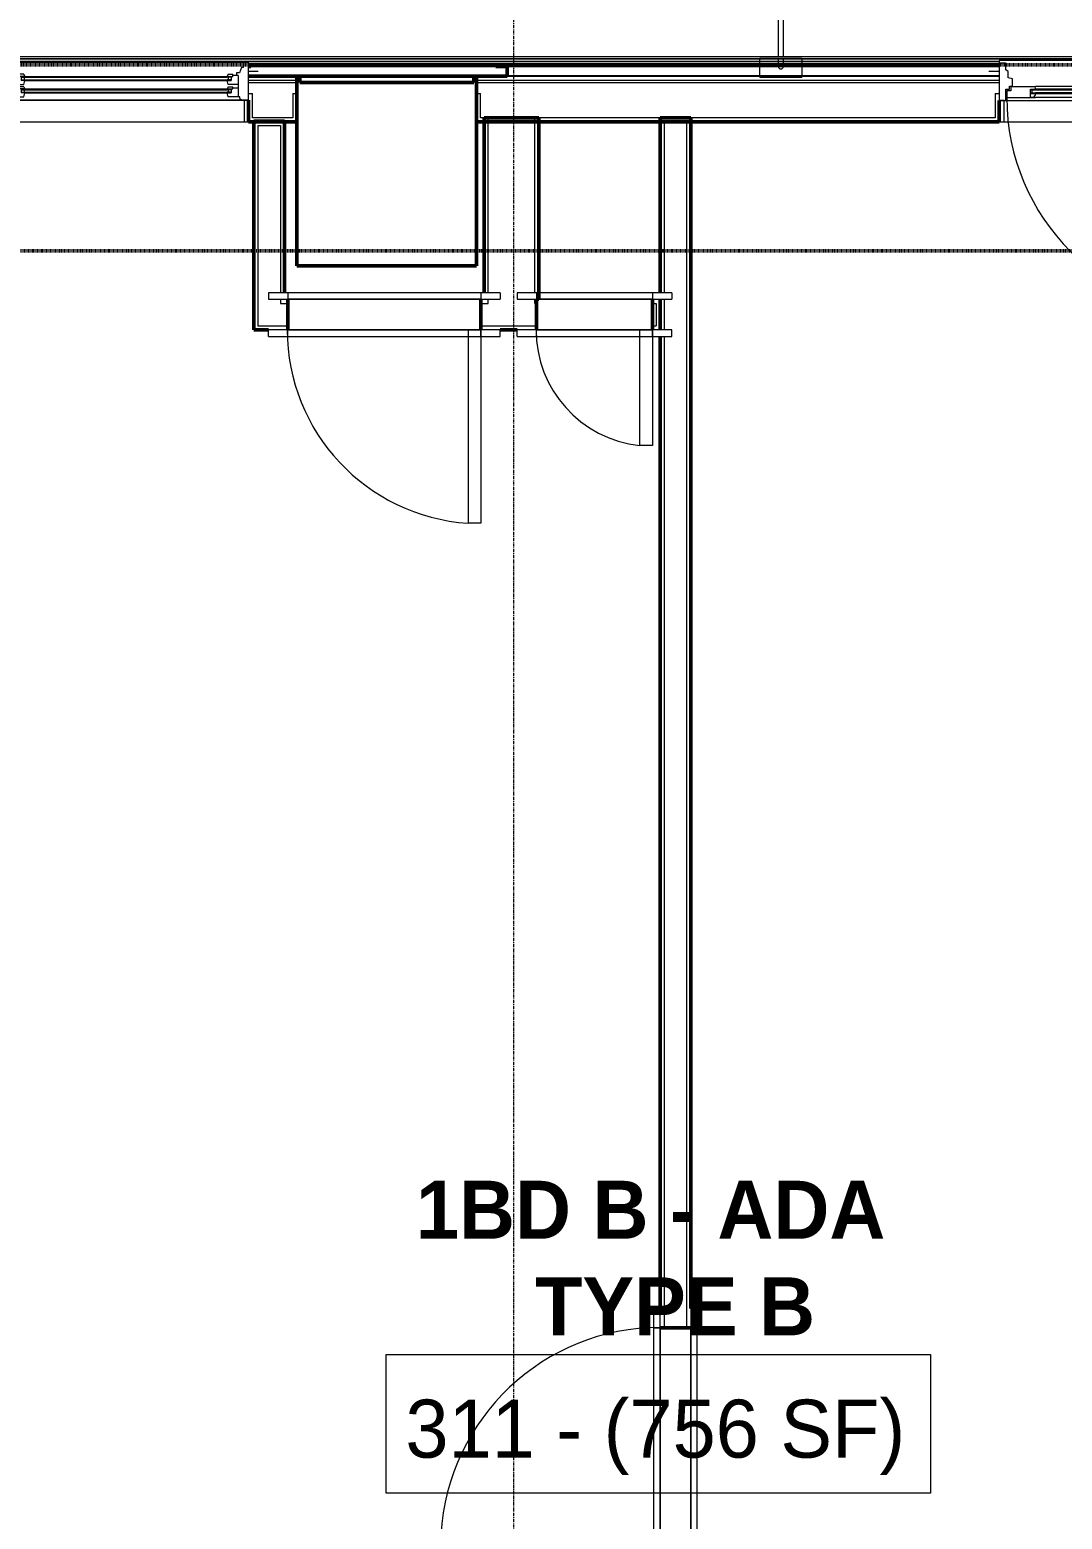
# Model space of a CAD drawing. Header units: inches. Extents: x -4235 to -464, y 9767 to 12347.
# Drawn here: x -2902.5 to -2742.2, y 11892.9 to 12124 of the extents above; entities that cross this region are included whole.
import ezdxf

# ---------------------------------------------------------------- set-up
doc = ezdxf.new("R2010")
doc.units = ezdxf.units.IN
doc.header["$MEASUREMENT"] = 0
doc.linetypes.add('Dash 1_16_', pattern=[0.12499999999999999, 0.06249999999999999, -0.06249999999999999])
doc.linetypes.add('Grid Line 1_2_', pattern=[0.8749999999999999, 0.4999999999999999, -0.125, 0.125, -0.125])
for name, color, linetype, lineweight in [('0-1', 7, 'Continuous', 5), ('0-2', 10, 'Continuous', 9), ('A-AREA-IDEN', 2, 'Continuous', 9), ('A-DOOR-1', 10, 'Continuous', 9), ('A-DOOR-2', 50, 'Continuous', 20), ('A-DOOR-5', 31, 'Continuous', 9), ('A-DOOR-6', 31, 'Continuous', 20), ('A-DOOR-FRAM', 31, 'Continuous', 9), ('A-DOOR-FRAM-1', 10, 'Continuous', 9), ('A-DOOR-FRAM-2', 254, 'Continuous', 9), ('A-DOOR-FRAM-4', 31, 'Continuous', 20), ('A-DOOR-GLAZ', 31, 'Continuous', 9), ('A-GENM', 5, 'Continuous', 9), ('A-GENM-4', 5, 'Continuous', 50), ('A-GLAZ-1', 151, 'Continuous', 9), ('A-GLAZ-2', 151, 'Continuous', 20), ('A-GLAZ-3', 151, 'Continuous', 50), ('A-WALL', 113, 'Continuous', 13), ('A-WALL-1', 7, 'Continuous', 50), ('A-WALL-2', 250, 'Continuous', 13), ('A-WALL-3', 10, 'Continuous', 9), ('A-WALL-4', 254, 'Continuous', 9), ('A-WALL-5', 113, 'Continuous', 9), ('A-WALL-6', 113, 'Continuous', 50), ('C-PROP-LINE-1', 91, 'Dash 1_16_', 50), ('I-WALL-1', 7, 'Continuous', 50), ('S-GRID-1', 1, 'Grid Line 1_2_', 9)]:
    doc.layers.add(name, color=color, linetype=linetype, lineweight=lineweight)
doc.styles.add('Century Gothic', font='ufonts.com_century-gothic.ttf', dxfattribs={"height": 8.999999999999991})
doc.styles.add('Century Gothic_B', font='GOTHICB.TTF', dxfattribs={"height": 8.999999999999991})

# ---------------------------------------------------------------- blocks, each defined once
blk = doc.blocks.new('SWING - SINGLE - FLUSH - 2-10 x 6-8 - PRIVACY-3199405-BACKGROUND - RCP - 3RD FLOOR')
at = {"layer": 'A-DOOR-1'}
blk.add_arc((17.00000000000093, -2.374999999999297), 34.06659275674493, 179.9999999999998, 266.6343130016129, dxfattribs=at)
at = {"layer": 'A-DOOR-2'}
for p, q in [((15, -2.374999999999781), (15, -36.38283353955165)), ((17.00000000000093, -2.374999999999781), (15, -2.374999999999781)), ((17.00000000000093, -2.374999999999781), (17.00000000000093, -36.38283353955165)), ((17.00000000000093, -36.38283353955165), (15, -36.38283353955165))]:
    blk.add_line(p, q, dxfattribs=at)
at = {"layer": 'A-DOOR-FRAM-1'}
for p, q in [((-16.99999999999997, 3.375000000000138), (-20, 3.375000000000143)), ((-20, 3.375000000000143), (-20, 2.375000000000144)), ((-20, 2.375000000000144), (-16.99999999999997, 2.375000000000138)), ((17.00000000000041, 3.37499999999979), (-16.99999999999997, 3.374999999999853)), ((-16.99999999999997, 3.375000000000138), (-16.99999999999997, 2.375000000000138)), ((-16.99999999999997, 2.374999999999854), (17.00000000000041, 2.374999999999791)), ((19.99999999999999, 3.375000000000069), (17.00000000000041, 3.375000000000074)), ((17.00000000000041, 3.375000000000074), (17.00000000000041, 2.375000000000075)), ((17.00000000000041, 2.375000000000075), (19.99999999999999, 2.375000000000069)), ((19.99999999999999, 3.375000000000069), (19.99999999999999, 2.375000000000069)), ((-16.99999999999997, -2.374999999999861), (-19.99999999999998, -2.374999999999855)), ((-19.99999999999998, -3.374999999999855), (-19.99999999999998, -2.374999999999855)), ((-19.99999999999998, -3.374999999999855), (-16.99999999999997, -3.37499999999986)), ((17.00000000000001, -2.375000000000208), (-16.99999999999997, -2.375000000000145)), ((-16.99999999999997, -3.37499999999986), (-16.99999999999997, -2.374999999999861)), ((-16.99999999999997, -3.375000000000145), (17.00000000000001, -3.375000000000209)), ((20.00000000000001, -2.37499999999993), (17.00000000000001, -2.374999999999924)), ((17.00000000000001, -3.374999999999924), (17.00000000000001, -2.374999999999924)), ((17.00000000000001, -3.374999999999924), (20.00000000000001, -3.374999999999929)), ((20.00000000000001, -3.374999999999929), (20.00000000000001, -2.37499999999993))]:
    blk.add_line(p, q, dxfattribs=at)
blk = doc.blocks.new('SWING - SINGLE - FLUSH - 30_ x 80_ - MAGIC PAK DOOR - ACOUSTICAL SEAL-3199411-BACKGROUND - RCP - 3RD FLOOR')
at = {"layer": 'A-DOOR-1'}
blk.add_arc((15.00000000000093, -2.374999999999301), 30.06659275674492, 179.9999999999998, 266.1859251657074, dxfattribs=at)
at = {"layer": 'A-DOOR-2'}
for p, q in [((13, -2.374999999999781), (13, -32.37499999999834)), ((15.00000000000093, -2.374999999999781), (13, -2.374999999999781)), ((15.00000000000093, -2.374999999999781), (15.00000000000093, -32.37499999999834)), ((15.00000000000093, -32.37499999999834), (13, -32.37499999999834))]:
    blk.add_line(p, q, dxfattribs=at)
at = {"layer": 'A-DOOR-FRAM-1'}
for p, q in [((-14.99999999999997, 3.375000000000135), (-18, 3.37500000000014)), ((-18, 3.37500000000014), (-18, 2.37500000000014)), ((-18, 2.37500000000014), (-14.99999999999997, 2.375000000000135)), ((15.00000000000041, 3.374999999999794), (-14.99999999999997, 3.37499999999985)), ((-14.99999999999997, 3.375000000000135), (-14.99999999999997, 2.375000000000135)), ((-14.99999999999997, 2.37499999999985), (15.00000000000041, 2.374999999999794)), ((17.99999999999999, 3.375000000000073), (15.00000000000041, 3.375000000000079)), ((15.00000000000041, 3.375000000000079), (15.00000000000041, 2.375000000000079)), ((15.00000000000041, 2.375000000000079), (17.99999999999999, 2.375000000000073)), ((17.99999999999999, 3.375000000000073), (17.99999999999999, 2.375000000000073)), ((-14.99999999999998, -2.374999999999865), (-17.99999999999998, -2.374999999999859)), ((-17.99999999999998, -3.374999999999859), (-17.99999999999998, -2.374999999999859)), ((-17.99999999999998, -3.374999999999859), (-14.99999999999998, -3.374999999999865)), ((15.00000000000001, -2.375000000000205), (-14.99999999999998, -2.375000000000149)), ((-14.99999999999998, -3.374999999999865), (-14.99999999999998, -2.374999999999865)), ((-14.99999999999998, -3.375000000000149), (15.00000000000001, -3.375000000000205)), ((18.00000000000001, -2.374999999999926), (15.00000000000001, -2.374999999999921)), ((15.00000000000001, -3.374999999999921), (15.00000000000001, -2.374999999999921)), ((15.00000000000001, -3.374999999999921), (18, -3.374999999999926)), ((18, -3.374999999999926), (18.00000000000001, -2.374999999999926))]:
    blk.add_line(p, q, dxfattribs=at)
blk = doc.blocks.new('SWING - SINGLE - FLUSH - 1-6 X 6-8 PASSAGE-3199409-BACKGROUND - RCP - 3RD FLOOR')
at = {"layer": 'A-DOOR-1'}
blk.add_arc((9.00000000000093, -2.374999999999312), 18.06659275674493, 179.9999999999998, 263.6442410092399, dxfattribs=at)
at = {"layer": 'A-DOOR-2'}
for p, q in [((6.999999999999999, -2.374999999999781), (6.999999999999999, -20.33054994529657)), ((9.00000000000093, -2.374999999999781), (6.999999999999999, -2.374999999999781)), ((9.00000000000093, -2.374999999999781), (9.00000000000093, -20.33054994529657)), ((9.00000000000093, -20.33054994529657), (6.999999999999999, -20.33054994529657))]:
    blk.add_line(p, q, dxfattribs=at)
at = {"layer": 'A-DOOR-FRAM-1'}
for p, q in [((-8.999999999999972, 3.375000000000123), (-12, 3.375000000000129)), ((-12, 3.375000000000129), (-12, 2.375000000000129)), ((-12, 2.375000000000129), (-8.999999999999972, 2.375000000000123)), ((-8.999999999999972, 3.375000000000123), (-8.999999999999972, 2.375000000000123)), ((9.000000000000407, 3.374999999999805), (-8.625000008559992, 3.374999999999838)), ((-8.625000008560955, 2.374999999999838), (9.000000000000407, 2.374999999999805)), ((11.99999999999999, 3.375000000000084), (9.000000000000407, 3.375000000000089)), ((9.000000000000407, 3.375000000000089), (9.000000000000407, 2.375000000000089)), ((9.000000000000407, 2.375000000000089), (11.99999999999999, 2.375000000000084)), ((11.99999999999999, 3.375000000000084), (11.99999999999999, 2.375000000000084)), ((-8.999999999999977, -2.374999999999876), (-11.99999999999999, -2.37499999999987)), ((-11.99999999999999, -3.37499999999987), (-11.99999999999999, -2.37499999999987)), ((-11.99999999999999, -3.37499999999987), (-8.99999999999998, -3.374999999999876)), ((9.000000000000009, -2.375000000000193), (-8.999999999999977, -2.37500000000016)), ((-8.99999999999998, -3.374999999999876), (-8.999999999999977, -2.374999999999876)), ((-8.99999999999998, -3.37500000000016), (9.000000000000007, -3.375000000000194)), ((12.00000000000001, -2.374999999999915), (9.000000000000009, -2.374999999999909)), ((9.000000000000007, -3.374999999999909), (9.000000000000009, -2.374999999999909)), ((9.000000000000007, -3.374999999999909), (12.00000000000001, -3.374999999999915)), ((12.00000000000001, -3.374999999999915), (12.00000000000001, -2.374999999999915))]:
    blk.add_line(p, q, dxfattribs=at)
at = {"layer": 'A-DOOR-FRAM-2'}
for p, q in [((-8.999999999999972, 2.374999999999839), (-8.625000008560955, 2.374999999999838)), ((-8.625000008559992, 3.374999999999838), (-8.986678508295428, 3.374999999999839))]:
    blk.add_line(p, q, dxfattribs=at)
blk = doc.blocks.new('CTR - 1st Phase - Unit Layouts_rvt-1-BACKGROUND - RCP - 3RD FLOOR')
at = {"layer": 'A-WALL-1'}
for p, q in [((-2867.698736679702, 12077.4393961144), (-2867.698736679692, 12109.81439611488)), ((-2867.698736679692, 12109.81439611488), (-2867.073736679692, 12109.81439611488)), ((-2867.073736679692, 12109.81439611488), (-2863.573736679692, 12109.81439611488)), ((-2863.573736679692, 12109.81439611488), (-2862.948736679692, 12109.81439611488)), ((-2862.948736679692, 12109.81439611488), (-2862.9487366797, 12083.1893961144)), ((-2804.623736617464, 12083.18939611439), (-2804.623736617426, 12110.33939611466)), ((-2804.623736617426, 12110.33939611466), (-2803.998736617426, 12110.33939611466)), ((-2803.998736617426, 12110.33939611466), (-2800.498736617426, 12110.33939611466)), ((-2800.498736617426, 12110.33939611466), (-2799.873736617426, 12110.33939611466)), ((-2799.873736617426, 12110.33939611466), (-2799.873736617682, 11925.53939611562)), ((-2862.436236676508, 12082.1893961144), (-2862.436236676509, 12077.4393961144)), ((-2832.436236676509, 12077.4393961144), (-2832.436236676508, 12082.1893961144)), ((-2823.811236667945, 12082.1893961144), (-2823.811236667946, 12077.43939611439)), ((-2805.811236667946, 12077.43939611439), (-2805.811236667945, 12082.18939611439)), ((-2804.623736617472, 12077.43939611439), (-2804.623736617465, 12082.1893961144)), ((-2804.623736678902, 12082.18939611439), (-2804.623736678902, 12081.56439611439)), ((-2804.623736678902, 12081.56439611439), (-2804.623736678903, 12078.06439611439)), ((-2867.073736679702, 12077.4393961144), (-2867.698736679702, 12077.4393961144)), ((-2865.436236676509, 12077.4393961144), (-2867.073736679702, 12077.4393961144)), ((-2826.811236667946, 12077.43939611439), (-2829.436236676509, 12077.4393961144)), ((-2804.623736678903, 12078.06439611439), (-2804.623736678903, 12077.43939611439)), ((-2804.623736617682, 11925.53939611562), (-2804.623736617473, 12076.43939611439)), ((-2799.873736629958, 11922.53939611562), (-2804.623736617686, 11922.53939611563))]:
    blk.add_line(p, q, dxfattribs=at)
at = {"layer": 'A-WALL-2'}
for p, q in [((-2867.073736679692, 12109.18939611488), (-2867.073736679702, 12078.0643961144)), ((-2867.073736679692, 12109.18939611488), (-2863.573736679693, 12109.18939611488)), ((-2863.573736679693, 12109.18939611488), (-2863.573736679701, 12083.1893961144)), ((-2831.311236676506, 12083.1893961144), (-2831.311236676475, 12110.33939611262)), ((-2824.061236676506, 12083.1893961144), (-2824.061236676475, 12110.33939611261)), ((-2803.998736617428, 12109.71439611466), (-2800.498736617427, 12109.71439611466)), ((-2803.998736617427, 12109.71439611466), (-2803.998736617464, 12083.18939611439)), ((-2800.498736617427, 12109.71439611466), (-2800.498736617686, 11922.53939611562)), ((-2863.573736679701, 12082.1893961144), (-2863.573736679701, 12081.5643961144)), ((-2863.573736679701, 12081.5643961144), (-2862.948736679701, 12081.5643961144)), ((-2862.948736679701, 12081.5643961144), (-2862.436236676508, 12081.5643961144)), ((-2832.436236676508, 12081.56439611439), (-2831.311236676507, 12081.56439611439)), ((-2831.311236676507, 12081.56439611439), (-2831.311236676506, 12082.1893961144)), ((-2824.061236676507, 12081.56439611439), (-2824.061236676506, 12082.1893961144)), ((-2824.061236676507, 12081.56439611439), (-2823.811236667946, 12081.56439611439)), ((-2805.811236667945, 12081.56439611439), (-2805.248736678902, 12081.56439611439)), ((-2805.248736678902, 12081.56439611439), (-2805.248736678903, 12078.06439611439)), ((-2803.998736617465, 12082.18939611439), (-2803.998736617472, 12077.43939611439)), ((-2867.073736679702, 12078.0643961144), (-2863.573736679702, 12078.0643961144)), ((-2863.573736679702, 12078.0643961144), (-2862.948736679702, 12078.0643961144)), ((-2862.948736679702, 12078.0643961144), (-2862.436236676509, 12078.0643961144)), ((-2832.436236676509, 12078.0643961144), (-2823.811236667946, 12078.06439611439)), ((-2805.811236667946, 12078.06439611439), (-2805.248736678903, 12078.06439611439)), ((-2803.998736617473, 12076.43939611439), (-2803.998736617686, 11922.53939611563))]:
    blk.add_line(p, q, dxfattribs=at)
at = {"layer": 'A-WALL-3'}
for p, q in [((-2832.436236676508, 12082.1893961144), (-2862.436236676508, 12082.1893961144)), ((-2805.811236667945, 12082.18939611439), (-2823.436236676506, 12082.1893961144)), ((-2862.436236676509, 12077.4393961144), (-2832.436236676509, 12077.4393961144)), ((-2823.811236667946, 12077.43939611439), (-2805.811236667946, 12077.43939611439)), ((-2804.623736617686, 11922.53939611563), (-2804.623736617732, 11888.53939611563)), ((-2799.873736617732, 11888.53939611562), (-2799.873736617686, 11922.53939611562))]:
    blk.add_line(p, q, dxfattribs=at)
at = {"layer": 'A-WALL-4'}
for p, q in [((-2862.436236676509, 12077.4393961144), (-2862.436236676508, 12082.1893961144)), ((-2832.436236676509, 12077.4393961144), (-2832.436236676508, 12082.1893961144)), ((-2823.811236667946, 12077.43939611439), (-2823.811236667945, 12082.1893961144)), ((-2823.436236676506, 12082.1893961144), (-2823.811236667945, 12082.1893961144)), ((-2805.811236667946, 12077.43939611439), (-2805.811236667945, 12082.18939611439)), ((-2804.623736617686, 11922.53939611563), (-2799.873736629958, 11922.53939611562))]:
    blk.add_line(p, q, dxfattribs=at)
at = {"layer": 'I-WALL-1'}
for p, q in [((-2831.936236676505, 12083.1893961144), (-2831.936236676475, 12110.33939611262)), ((-2831.936236676475, 12110.33939611262), (-2823.436236676475, 12110.33939611261)), ((-2823.436236676475, 12110.33939611261), (-2823.436236676506, 12082.1893961144)), ((-2823.436236676506, 12082.1893961144), (-2823.811236667945, 12082.1893961144))]:
    blk.add_line(p, q, dxfattribs=at)
at = {"layer": '0-2'}
for name, p in [('SWING - SINGLE - FLUSH - 30_ x 80_ - MAGIC PAK DOOR - ACOUSTICAL SEAL-3199411-BACKGROUND - RCP - 3RD FLOOR', (-2847.436236676509, 12079.8143961144)), ('SWING - SINGLE - FLUSH - 1-6 X 6-8 PASSAGE-3199409-BACKGROUND - RCP - 3RD FLOOR', (-2814.811236667946, 12079.8143961144))]:
    blk.add_blockref(name, p, dxfattribs=at)
at = {"layer": '0-2', "rotation": 269.9999999999209}
blk.add_blockref('SWING - SINGLE - FLUSH - 2-10 x 6-8 - PRIVACY-3199405-BACKGROUND - RCP - 3RD FLOOR', (-2802.248736629982, 11905.53939611562), dxfattribs=at)
blk = doc.blocks.new('Basic Wall _ EXT - FIBER CEMENT - LARGE - ___-2162455-BACKGROUND - RCP - 3RD FLOOR')
at = {"layer": 'A-WALL-5'}
for p, q in [((-2177.121332833545, 12119.49564611051), (-3861.629986679691, 12119.49564611052)), ((-2177.121332833544, 12119.49564611052), (-3861.629986679692, 12119.49564611052)), ((-2177.120960425222, 12119.48112218594), (-3861.615462755114, 12119.48112218594)), ((-2177.120531551494, 12119.46439611051), (-3861.598736679691, 12119.46439611052)), ((-2177.120531551494, 12119.46439611051), (-3861.598736679691, 12119.46439611052)), ((-2177.120346607559, 12119.45718329709), (-3861.591523866265, 12119.45718329709)), ((-2066.714690514062, 12119.79879902322), (-3738.82085895602, 12119.79879902323)), ((-2828.362017929674, 12116.87064611052), (-2868.51201792966, 12116.87064611052)), ((-2828.362017929674, 12116.87064611052), (-2868.51201792966, 12116.87064611052)), ((-2868.51201792966, 12116.83939611052), (-2860.998736679443, 12116.83939611052)), ((-2860.998736679443, 12116.83939611052), (-2868.51201792966, 12116.83939611052)), ((-2860.561236679443, 12116.83939611052), (-2860.998736679443, 12116.83939611052)), ((-2833.561236679443, 12116.83939611052), (-2860.561236679443, 12116.83939611052)), ((-2833.123736679443, 12116.83939611052), (-2833.561236679442, 12116.83939611052)), ((-2833.123736679443, 12116.83939611052), (-2828.362017929674, 12116.83939611052)), ((-2751.986236679661, 12116.83939611052), (-2833.123736679443, 12116.83939611052)), ((-2751.986236679661, 12116.87064611052), (-2828.362017929674, 12116.87064611052)), ((-2751.986236679661, 12116.87064611052), (-2828.362017929674, 12116.87064611052)), ((-2828.362017929674, 12116.83939611052), (-2751.986236679661, 12116.83939611052))]:
    blk.add_line(p, q, dxfattribs=at)
blk = doc.blocks.new('Basic Wall _ EXT - FIBER CEMENT - SMALL - ___-2145929-BACKGROUND - RCP - 3RD FLOOR')
at = {"layer": 'A-WALL-5'}
for p, q in [((-2789.125778106652, 12119.11830082262), (-2934.936236679697, 12119.11830082262)), ((-2789.125778106652, 12119.0513525615), (-2934.936236679697, 12119.0513525615)), ((-2789.125778106655, 12118.67204251803), (-2868.512017929663, 12118.67204251803)), ((-2789.125778106652, 12118.59330236052), (-2868.51201792966, 12118.59330236052)), ((-2789.125778106652, 12118.59330236052), (-2868.51201792966, 12118.59330236052)), ((-2789.032531821243, 12119.11830082262), (-2789.125778106652, 12119.11830082262)), ((-2789.035055400894, 12119.0513525615), (-2789.125778106652, 12119.0513525615)), ((-2789.049353294389, 12118.67204251803), (-2789.125778106655, 12118.67204251803)), ((-2789.052321363397, 12118.59330236052), (-2789.125778106652, 12118.59330236052)), ((-2789.052321363397, 12118.59330236052), (-2789.125778106652, 12118.59330236052)), ((-2786.25057397001, 12119.11830082262), (-2789.015037042092, 12119.11830082262)), ((-2786.250590067682, 12119.0513525615), (-2789.015037042092, 12119.0513525615)), ((-2786.250681272579, 12118.67204251803), (-2789.015037042095, 12118.67204251803)), ((-2786.250700205604, 12118.59330236052), (-2789.015037042092, 12118.59330236052)), ((-2786.250700205604, 12118.59330236052), (-2789.015037042092, 12118.59330236052)), ((-2786.141159728402, 12118.67204251803), (-2786.199987573858, 12118.67204251803)), ((-2786.141289548589, 12119.0513525615), (-2786.199618564031, 12119.0513525615)), ((-2786.141312461865, 12119.11830082262), (-2786.199553433759, 12119.11830082262)), ((-2786.063619066762, 12118.59330236052), (-2786.14030536732, 12118.59330236052)), ((-2786.063619066762, 12118.59330236052), (-2786.14030536732, 12118.59330236052)), ((-2786.063876881454, 12119.0513525615), (-2786.139778104626, 12119.0513525615)), ((-2786.063914563449, 12119.11830082262), (-2786.13970104032, 12119.11830082262)), ((-2786.063663385858, 12118.67204251803), (-2786.136435921152, 12118.67204251803)), ((-2785.973340998416, 12118.59330236052), (-2786.062548993227, 12118.59330236052)), ((-2785.973340998416, 12118.59330236052), (-2786.062548993227, 12118.59330236052)), ((-2785.97340338948, 12118.67204251803), (-2786.06245422072, 12118.67204251803)), ((-2786.00866414734, 12119.11830082262), (-2786.061917099363, 12119.11830082262)), ((-2785.973703942038, 12119.0513525615), (-2786.027832637851, 12119.0513525615)), ((-2785.876425794087, 12118.59330236052), (-2785.972104714997, 12118.59330236052)), ((-2785.876425794087, 12118.59330236052), (-2785.972104714997, 12118.59330236052)), ((-2785.876504330844, 12118.67204251803), (-2785.972014593837, 12118.67204251803)), ((-2785.876882661044, 12119.0513525615), (-2785.971580458787, 12119.0513525615)), ((-2785.876949436362, 12119.11830082262), (-2785.971503833907, 12119.11830082262)), ((-2785.779451498307, 12118.59330236052), (-2785.875130419217, 12118.59330236052)), ((-2785.779451498307, 12118.59330236052), (-2785.875130419217, 12118.59330236052)), ((-2785.779541619473, 12118.67204251803), (-2785.875051882466, 12118.67204251803)), ((-2785.779975754518, 12119.0513525615), (-2785.87467355226, 12119.0513525615)), ((-2785.780052379398, 12119.11830082262), (-2785.874606776941, 12119.11830082262)), ((-2785.689007220077, 12118.59330236052), (-2785.778215214889, 12118.59330236052)), ((-2785.689007220077, 12118.59330236052), (-2785.778215214889, 12118.59330236052)), ((-2785.689101992591, 12118.67204251803), (-2785.778152823831, 12118.67204251803)), ((-2785.689558534286, 12119.0513525615), (-2785.777852271267, 12119.0513525615)), ((-2785.689639113942, 12119.11830082262), (-2785.777799223709, 12119.11830082262)), ((-2785.611250845984, 12118.59330236052), (-2785.687937146542, 12118.59330236052)), ((-2785.611250845984, 12118.59330236052), (-2785.687937146542, 12118.59330236052)), ((-2785.611341483973, 12118.67204251803), (-2785.687892827452, 12118.67204251803)), ((-2785.611778108679, 12119.0513525615), (-2785.68767933185, 12119.0513525615)), ((-2785.611855172984, 12119.11830082262), (-2785.687641649855, 12119.11830082262)), ((-2785.551492037492, 12118.59330236052), (-2785.610423433999, 12118.59330236052)), ((-2785.551492037492, 12118.59330236052), (-2785.610423433999, 12118.59330236052)), ((-2785.551568639452, 12118.67204251803), (-2785.610396484908, 12118.67204251803)), ((-2785.551937649274, 12119.0513525615), (-2785.610266664716, 12119.0513525615)), ((-2785.552002779545, 12119.11830082262), (-2785.610243751439, 12119.11830082262)), ((-2782.736519171213, 12119.11830082262), (-2785.500982243294, 12119.11830082262)), ((-2782.736519171213, 12119.0513525615), (-2785.500966145622, 12119.0513525615)), ((-2782.736519171216, 12118.67204251803), (-2785.500874940732, 12118.67204251803)), ((-2782.736519171213, 12118.59330236052), (-2785.500856007701, 12118.59330236052)), ((-2782.736519171213, 12118.59330236052), (-2785.500856007701, 12118.59330236052)), ((-2782.625778106652, 12119.11830082262), (-2782.719024392062, 12119.11830082262)), ((-2782.625778106652, 12119.0513525615), (-2782.716500812411, 12119.0513525615)), ((-2782.625778106655, 12118.67204251803), (-2782.702202918922, 12118.67204251803)), ((-2782.625778106652, 12118.59330236052), (-2782.699234849908, 12118.59330236052)), ((-2782.625778106652, 12118.59330236052), (-2782.699234849908, 12118.59330236052)), ((-2751.98623667966, 12119.11830082262), (-2782.625778106652, 12119.11830082262)), ((-2751.98623667966, 12119.0513525615), (-2782.625778106652, 12119.0513525615)), ((-2751.986236679663, 12118.67204251803), (-2782.625778106655, 12118.67204251803)), ((-2751.98623667966, 12118.59330236052), (-2782.625778106652, 12118.59330236052)), ((-2751.98623667966, 12118.59330236052), (-2782.625778106652, 12118.59330236052)), ((-2860.998736679443, 12116.16608317992), (-2868.51201792966, 12116.16608317992)), ((-2860.998736679443, 12116.16608317992), (-2868.51201792966, 12116.16608317992)), ((-2751.986236679661, 12116.16608317992), (-2833.123736679443, 12116.16608317992)), ((-2751.986236679661, 12116.16608317992), (-2833.123736679443, 12116.16608317992))]:
    blk.add_line(p, q, dxfattribs=at)
blk = doc.blocks.new('Door-Inswing-Andersen-400_Series-Single - 3_ 0-1_8_ x 6_ 7-1_2_ - 3rd floor-2895869-BACKGROUND - RCP - 3RD FLOOR')
at = {"layer": 'A-DOOR-5'}
blk.add_line((16.8749999999998, -0.6562499999999866), (16.8749999999998, -34.40624999999999), dxfattribs=at)
blk.add_arc((16.87499999999974, -0.6562499999999866), 33.75000000000002, 180.0000000000003, 269.9999999999997, dxfattribs=at)
at = {"layer": 'A-DOOR-6'}
for p, q in [((-16.25864605409188, 0.416758497715031), (-16.87499999999763, 0.4059999995705136)), ((-16.87499999999763, 0.4059999995705136), (-16.87499999999763, -0.6562500000002963)), ((-16.25864605409188, 1.062249999999694), (-16.25864605409188, 0.416758497715031)), ((-16.25864605409188, 1.062249999999694), (-12.43749999999991, 1.062249999999695)), ((-13.18749999914506, 0.6559999999996802), (-12.43749999999763, 0.6559999999996816)), ((-13.18749999914506, -0.6562500000002958), (-13.18749999914506, 0.6559999999996802)), ((-12.43749999999763, 0.7499999999995952), (-12.46784404388477, 1.062249999999695)), ((12.43749999999977, 1.062500000000014), (-12.43749999999997, 1.062500000000014)), ((-12.43749999999763, 0.6559999999996816), (-12.43749999999763, 0.7499999999995952)), ((16.25864605409054, 1.062249999999696), (12.43749999999856, 1.062249999999696)), ((12.43749999999629, 0.7499999999995968), (12.46784404388343, 1.062249999999696)), ((12.43749999999629, 0.6559999999996831), (12.43749999999629, 0.7499999999995968)), ((13.18749999914372, 0.6559999999996817), (12.43749999999629, 0.6559999999996831)), ((13.18749999914372, -0.6562500000002942), (13.18749999914372, 0.6559999999996818)), ((16.25864605409054, 1.062249999999696), (16.25864605409054, 0.416758497715033)), ((16.25864605409054, 0.416758497715033), (16.87499999999629, 0.4059999995705157)), ((16.87499999999629, 0.4059999995705157), (16.87499999999629, -0.6562500000002943)), ((-16.87499999999763, -0.6562500000002963), (-12.43749999999991, -0.6562500000002957)), ((-12.43749999999763, -0.0940000000003277), (-13.18749999914506, -0.09400000000032911)), ((-13.18749999914506, -0.5940000000005171), (-12.67353001852762, -0.5940000000005159)), ((-13.18749999914506, -0.6562500000002958), (-13.18749999914506, -0.5940000000005171)), ((-12.67353001852762, -0.5940000000005159), (-12.46849999914507, -0.3419999999992718)), ((-12.46849999914507, -0.3419999999992726), (-12.43749999999763, -0.1560000051157395)), ((-12.43749999999763, -0.1560000051157403), (-12.43749999999763, -0.0940000000003277)), ((12.43749999999977, -0.6562499999999866), (-12.43749999999997, -0.6562499999999866)), ((12.43749999999629, -0.09400000000032617), (13.18749999914372, -0.0940000000003275)), ((12.43749999999629, -0.1560000051157387), (12.43749999999629, -0.09400000000032617)), ((12.46849999914373, -0.3419999999992709), (12.43749999999629, -0.1560000051157378)), ((16.87499999999629, -0.6562500000002942), (12.43749999999857, -0.6562500000002942)), ((12.67353001852627, -0.5940000000005143), (12.46849999914373, -0.3419999999992703)), ((13.18749999914372, -0.5940000000005154), (12.67353001852627, -0.5940000000005143)), ((13.18749999914372, -0.6562500000002942), (13.18749999914372, -0.5940000000005154))]:
    blk.add_line(p, q, dxfattribs=at)
at = {"layer": 'A-DOOR-FRAM'}
for p, q in [((-17.31250000000003, -1.124999999999978), (-17.9375, -1.124999999999978)), ((-17.9375, -1.124999999999978), (-17.9375, -4.437500000000001)), ((-17.31250000000003, -4.437500000000001), (-17.31250000000003, -1.124999999999978)), ((17.93749999999979, -1.124999999999978), (17.31249999999984, -1.124999999999978)), ((17.31249999999984, -1.124999999999978), (17.31249999999984, -4.437500000000001)), ((17.93749999999979, -4.437500000000001), (17.93749999999979, -1.124999999999978)), ((-17.9375, -4.437500000000001), (-17.31250000000003, -4.437500000000001)), ((17.31249999999984, -4.437500000000001), (17.93749999999979, -4.437500000000001))]:
    blk.add_line(p, q, dxfattribs=at)
at = {"layer": 'A-DOOR-FRAM-4'}
for p, q in [((18.06249999999981, 5.093750000000013), (-18.0625, 5.093750000000013)), ((-18.0625, 5.093750000000013), (-18.0625, -1.12499999999999)), ((-18.06249999999999, 4.749999999999817), (-18.06249999999999, -1.125000000000848)), ((-18.06249999999999, 4.749999999999817), (-17.0312500000001, 4.749999999999813)), ((-17.0312500000001, 3.628354064016014), (-17.0312500000001, 4.749999999999813)), ((17.03124999999875, 3.628354064016016), (17.03124999999875, 4.749999999999816)), ((18.06249999999865, 4.749999999999819), (17.03124999999875, 4.749999999999816)), ((18.06249999999981, -1.12499999999999), (18.06249999999981, 5.093750000000013)), ((18.06249999999865, 4.749999999999819), (18.06249999999865, -1.125000000000846)), ((-19.6875, 3.437500000000004), (-18.0625, 3.437500000000004)), ((-16.68750000000015, 3.387657723143116), (-17.0312500000001, 3.628354064016014)), ((-16.68750000000015, 2.386503627313231), (-16.68750000000015, 3.387657723143116)), ((-16.00000000000009, 2.231323620869384), (-16.68750000000015, 2.386503627313231)), ((15.99999999999875, 2.231323620869385), (16.6874999999988, 2.386503627313233)), ((16.68749999999881, 3.387657723143117), (17.03124999999875, 3.628354064016016)), ((16.6874999999988, 2.386503627313233), (16.68749999999881, 3.387657723143117)), ((19.6874999999998, 3.437500000000004), (18.06249999999981, 3.437500000000004)), ((-17.03125000000009, 0.6570000004290628), (-16.45250000043325, 0.6570000004290608)), ((-17.03125000000009, -1.125000000000848), (-17.03125000000009, 0.6570000004290629)), ((-16.45250000043325, 0.6570000004290609), (-16.45250000043325, 1.093999999616312)), ((-16.45250000043325, 1.093999999616312), (-16.00000000000009, 1.093999999616311)), ((-16.00000000000009, 1.093999999616311), (-16.00000000000009, 2.231323620869384)), ((15.99999999999875, 1.093999999616312), (15.99999999999875, 2.231323620869385)), ((16.4525000004319, 1.093999999616314), (15.99999999999875, 1.093999999616312)), ((16.4525000004319, 0.6570000004290629), (16.4525000004319, 1.093999999616314)), ((17.03124999999875, 0.6570000004290648), (16.4525000004319, 0.6570000004290628)), ((17.03124999999875, -1.125000000000846), (17.03124999999875, 0.6570000004290648)), ((-17.68749999999995, -1.124999999999981), (-18.0624999999999, -1.124999999999981)), ((-18.06249999999999, -1.125000000000848), (-17.03125000000009, -1.125000000000848)), ((-18.0625, -1.12499999999999), (18.06249999999981, -1.12499999999999)), ((18.06249999999865, -1.125000000000846), (17.03124999999875, -1.125000000000846))]:
    blk.add_line(p, q, dxfattribs=at)
at = {"layer": 'A-DOOR-GLAZ'}
for p, q in [((-12.43749999999991, 0.4999999999997201), (-13.18749999914506, 0.4999999999997184)), ((-13.18749999914506, 0.06249999999971738), (-12.43749999999991, 0.06249999999971907)), ((-12.97749999914505, 0.4999999999997189), (-12.97749999914505, 0.06249999999971783)), ((12.43749999999977, 0.6562500000000132), (-12.43749999999997, 0.6562500000000132)), ((12.43749999999977, 0.5000000000000114), (-12.43749999999997, 0.5000000000000114)), ((12.43749999999977, 0.06250000000001509), (-12.43749999999997, 0.06250000000001509)), ((12.43749999999856, 0.4999999999997216), (13.18749999914372, 0.4999999999997199)), ((13.18749999914372, 0.062499999999719), (12.43749999999857, 0.0624999999997206)), ((12.97749999914371, 0.4999999999997204), (12.9774999991437, 0.06249999999971941)), ((12.43749999999977, -0.093749999999984), (-12.43749999999997, -0.093749999999984))]:
    blk.add_line(p, q, dxfattribs=at)
blk = doc.blocks.new('Window-Double_Hung-Andersen-400_Series-Tilt_Wash - DOUBLE HUNG - COTTAGE - 3RD FLOOR-2888224-BACKGROUND - RCP - 3RD FLOOR')
at = {"layer": 'A-GLAZ-1'}
for p, q in [((-16.29296875000009, 2.500000000003146), (-15.69921875, 2.500000000003148)), ((-15.82421875, 2.500000000003148), (-15.82421875, 2.1249999999997)), ((-15.69921875, 2.624999999999995), (15.69921874999982, 2.624999999999995)), ((-15.69921875, 2.499999999999998), (15.69921874999982, 2.499999999999998)), ((16.29296874999978, 2.500000000003148), (15.69921874999969, 2.50000000000315)), ((15.82421874999969, 2.50000000000315), (15.82421874999969, 2.124999999999702)), ((-16.29296875000009, 2.124999999999698), (-15.69921875, 2.1249999999997)), ((-16.29296875000009, 0.5625000000031446), (-15.69921875, 0.5625000000031469)), ((-16.29296875000009, 0.1874999999996994), (-15.69921875, 0.1874999999997017)), ((-15.82421875, 0.5625000000031464), (-15.82421875, 0.1874999999997012)), ((-15.69921875, 2.124999999999994), (15.69921874999982, 2.124999999999994)), ((-15.69921875, 1.999999999999998), (15.69921874999982, 1.999999999999998)), ((-15.69921875, 0.6874999999999989), (15.69921874999982, 0.6874999999999989)), ((-15.69921875, 0.5625000000000007), (15.69921874999982, 0.5625000000000007)), ((-15.69921875, 0.1875000000000001), (15.69921874999982, 0.1875000000000001)), ((-15.69921875, 0.06250000000000006), (15.69921874999982, 0.06250000000000006)), ((16.29296874999978, 2.1249999999997), (15.69921874999969, 2.124999999999702)), ((16.29296874999978, 0.5625000000031466), (15.69921874999969, 0.5625000000031488)), ((16.29296874999978, 0.1874999999997014), (15.69921874999969, 0.1874999999997037)), ((15.8242187499997, 0.5625000000031483), (15.8242187499997, 0.1874999999997032)), ((18.94921874999986, -1.062500000000005), (-18.94921875000002, -1.062500000000005)), ((-18.94921875000002, -1.062500000000004), (-18.94921875000002, -4.437500000000016)), ((-18.32421875000004, -1.062500000000005), (-18.32421875000004, -4.437500000000016)), ((18.32421874999989, -1.062500000000005), (18.32421874999989, -4.437500000000016)), ((18.94921874999987, -4.437500000000016), (18.94921874999987, -1.062500000000005)), ((-19.01171875000003, -2.437499999999996), (-19.01171875000004, -3.937499999999996)), ((-19.01171875000003, -2.437499999999996), (-18.94921875000001, -2.437499999999996)), ((-19.01171875000004, -3.937499999999996), (-18.94921875000001, -3.937499999999996)), ((-18.94921875000002, -4.437500000000016), (18.94921874999986, -4.437500000000016)), ((18.9492187499998, -2.437500000000057), (19.01171874999982, -2.437500000000057)), ((18.94921875000011, -3.937500000000057), (19.01171874999982, -3.937500000000057)), ((19.01171874999982, -3.937500000000057), (19.01171874999982, -2.437500000000057))]:
    blk.add_line(p, q, dxfattribs=at)
at = {"layer": 'A-GLAZ-2'}
for p, q in [((19.01171874999982, 4.812499999999415), (-19.01171875000003, 4.812499999999415)), ((-19.01171875000003, 4.812499999999415), (-19.01171875000003, -1.062500000000002)), ((-18.1992187500001, 4.81249999999913), (-18.1992187500001, 3.999999999999705)), ((18.1992187499998, 4.812499999999132), (18.1992187499998, 3.999999999999707)), ((19.01171874999982, -1.062500000000002), (19.01171874999982, 4.812499999999415)), ((-19.01171875000014, 3.437499999999709), (-20.51171875000014, 3.437499999999708)), ((-18.1992187500001, 3.999999999999705), (-17.92453830701779, 3.999999999999706)), ((-17.92453830701779, 3.999999999999706), (-17.6054687500001, 3.187499999999701)), ((-17.6054687500001, 3.187499999999702), (-17.13671875000011, 3.187499999999703)), ((-17.41796875000011, 2.749999999999516), (-16.57421875000009, 2.749999999999515)), ((-17.41796875000011, 2.749999999999516), (-17.4179687500001, -0.5625000000002969)), ((-17.13671875000011, 3.187499999999703), (-17.13671875000011, 2.749999999999515)), ((-15.8554687499999, 2.968750000002627), (-16.57421875000009, 2.968750000002624)), ((-16.57421875000009, 2.625000000002636), (-16.57421875000009, 2.968750000002624)), ((-15.70234375000036, 2.625000000002635), (-16.57421875000009, 2.625000000002636)), ((-16.29296875000009, 2.625000000002636), (-16.29296875000009, 1.999999999999698)), ((-15.8554687499999, 2.968750000002627), (-15.70234375000036, 2.625000000002635)), ((15.85546874999959, 2.968750000002629), (15.70234375000005, 2.625000000002637)), ((15.70234375000005, 2.625000000002637), (16.57421874999978, 2.625000000002638)), ((15.85546874999959, 2.968750000002629), (16.57421874999978, 2.968750000002626)), ((16.29296874999978, 2.625000000002638), (16.29296874999978, 1.9999999999997)), ((16.57421874999978, 2.625000000002638), (16.57421874999978, 2.968750000002626)), ((17.4179687499998, 2.749999999999518), (16.57421874999978, 2.749999999999516)), ((17.1367187499998, 3.187499999999705), (17.1367187499998, 2.749999999999517)), ((17.6054687499998, 3.187499999999704), (17.1367187499998, 3.187499999999705)), ((17.4179687499998, 2.749999999999518), (17.4179687499998, -0.5625000000002949)), ((17.92453830701749, 3.999999999999708), (17.6054687499998, 3.187499999999703)), ((18.1992187499998, 3.999999999999707), (17.92453830701749, 3.999999999999708)), ((19.01171874999983, 3.437499999999711), (20.51171874999983, 3.437499999999711)), ((-17.41796875000011, 1.374999999999704), (-15.8554687499999, 1.374999999999701)), ((-17.41796875000011, 0.812499999999517), (-16.57421875000009, 0.8124999999995155)), ((-15.8554687499999, 1.031250000002628), (-16.57421875000009, 1.031250000002626)), ((-16.57421875000009, 0.6875000000026376), (-16.57421875000009, 1.031250000002626)), ((-15.70234375000036, 0.6875000000026362), (-16.57421875000009, 0.6875000000026376)), ((-15.69921875000009, 1.999999999999697), (-16.29296875000009, 1.999999999999698)), ((-16.29296875000009, 0.6875000000026372), (-16.29296875000009, 0.06249999999969912)), ((-15.69921875000009, 0.06249999999969818), (-16.29296875000009, 0.06249999999969916)), ((-15.8554687499999, 1.374999999999701), (-15.69921875000009, 1.999999999999696)), ((-15.8554687499999, 1.031250000002628), (-15.70234375000036, 0.687500000002636)), ((-15.8554687499999, -0.5625000000002991), (-15.69921875000009, 0.06249999999969837)), ((15.69921874999979, 1.999999999999699), (16.29296874999978, 1.9999999999997)), ((15.85546874999959, 1.374999999999703), (15.69921874999979, 1.999999999999699)), ((15.69921874999978, 0.0624999999997001), (16.29296874999978, 0.06249999999970116)), ((15.85546874999959, -0.5625000000002972), (15.69921874999978, 0.06249999999970037)), ((15.85546874999959, 1.03125000000263), (15.70234375000006, 0.6875000000026379)), ((15.70234375000006, 0.6875000000026381), (16.57421874999978, 0.6875000000026396)), ((17.4179687499998, 1.374999999999706), (15.85546874999959, 1.374999999999703)), ((15.85546874999959, 1.03125000000263), (16.57421874999978, 1.031250000002628)), ((16.29296874999978, 0.6875000000026391), (16.29296874999978, 0.06249999999970112)), ((16.57421874999978, 0.6875000000026396), (16.57421874999978, 1.031250000002628)), ((17.4179687499998, 0.8124999999995192), (16.57421874999978, 0.8124999999995177)), ((-19.01171875000003, -1.062500000000002), (19.01171874999982, -1.062500000000002)), ((-17.6679687500001, -0.782339960637933), (-18.00185048341153, -1.062500000000297)), ((-17.6679687500001, -0.782339960637933), (-17.6679687500001, -0.5625000000002963)), ((-17.6679687500001, -0.5625000000002963), (-15.8554687499999, -0.5625000000002992)), ((17.6679687499998, -0.5625000000002942), (15.85546874999959, -0.5625000000002973)), ((17.6679687499998, -0.7823399606379308), (17.6679687499998, -0.5625000000002942)), ((17.6679687499998, -0.7823399606379308), (18.00185048341122, -1.062500000000295))]:
    blk.add_line(p, q, dxfattribs=at)
blk = doc.blocks.new('Perforated Panel at Magic-Pak - hvac panel - 3rd floor-2505074-BACKGROUND - RCP - 3RD FLOOR')
at = {"layer": 'A-GLAZ-3'}
for p, q in [((-19.01171875000001, -4.37500000000017), (-19.01171875000001, -4.43750000000017)), ((19.01171874999993, -4.375000000000047), (-19.01171875000001, -4.37500000000017)), ((-19.01171875000001, -4.43750000000017), (19.01171874999993, -4.437500000000047)), ((19.01171874999993, -4.437500000000047), (19.01171874999993, -4.375000000000047))]:
    blk.add_line(p, q, dxfattribs=at)
blk = doc.blocks.new('Walls 80 - Walls 1-2571285-BACKGROUND - RCP - 3RD FLOOR')
at = {"layer": 'A-WALL-5'}
for p, q in [((-2786.250778106656, 12119.77521748629), (-2786.250778106654, 12163.69129046201)), ((-2785.500778106654, 12163.69129046201), (-2785.500778106655, 12119.77522439406)), ((-2789.125778106655, 12119.46439611053), (-2789.125778106655, 12119.5824213201)), ((-2788.173875145508, 12119.58242132009), (-2789.125778106652, 12119.58242132009)), ((-2789.125778106652, 12119.58242132009), (-2788.173875145508, 12119.58242132009)), ((-2789.125778106655, 12118.58939611053), (-2789.125778106655, 12119.4571832971)), ((-2789.125778106655, 12118.36457177523), (-2789.125778106655, 12118.58939611053)), ((-2789.125778106655, 12116.83939611053), (-2789.125778106655, 12118.33939611053)), ((-2785.875778106652, 12119.58242132009), (-2788.173875145508, 12119.58242132009)), ((-2788.173875145508, 12119.58242132009), (-2786.716940003235, 12119.58242132009)), ((-2786.716940003235, 12119.58242132009), (-2786.25391850084, 12119.58242132009)), ((-2786.250778106656, 12119.46439611053), (-2786.250778106656, 12119.5824213201)), ((-2786.250778106656, 12118.58939611053), (-2786.250778106656, 12119.4571832971)), ((-2786.250778106656, 12118.36546801501), (-2786.250778106656, 12118.58939611053)), ((-2786.250778106656, 12118.27268866759), (-2786.250778106656, 12118.33939611053)), ((-2786.202273355363, 12119.58242132009), (-2786.144224617701, 12119.58242132009)), ((-2786.141901458832, 12119.58242132009), (-2786.066236042277, 12119.58242132009)), ((-2786.06339110923, 12119.58242132009), (-2785.97524168729, 12119.58242132009)), ((-2785.972054723247, 12119.58242132009), (-2785.877431176528, 12119.58242132009)), ((-2785.034616210069, 12119.58242132009), (-2785.875778106652, 12119.58242132009)), ((-2785.874125036776, 12119.58242132009), (-2785.779501490057, 12119.58242132009)), ((-2785.776314526014, 12119.58242132009), (-2785.688165104074, 12119.58242132009)), ((-2785.685320171027, 12119.58242132009), (-2785.609654754472, 12119.58242132009)), ((-2785.607331595603, 12119.58242132009), (-2785.549282857941, 12119.58242132009)), ((-2785.500778106655, 12119.5824213201), (-2785.500778106655, 12119.46439611053)), ((-2785.500778106655, 12119.4571832971), (-2785.500778106655, 12118.58939611053)), ((-2785.500778106655, 12118.58939611053), (-2785.500778106655, 12118.3657018167)), ((-2785.500778106655, 12118.33939611053), (-2785.500778106655, 12118.26932138299)), ((-2785.497637712464, 12119.58242132009), (-2785.034616210069, 12119.58242132009)), ((-2784.250778106652, 12119.58242132009), (-2785.034616210069, 12119.58242132009)), ((-2785.034616210069, 12119.58242132009), (-2782.625778106652, 12119.58242132009)), ((-2782.736519171212, 12119.58242132009), (-2784.250778106652, 12119.58242132009)), ((-2782.625778106652, 12119.58242132009), (-2782.736519171212, 12119.58242132009)), ((-2782.625778106655, 12119.5824213201), (-2782.625778106655, 12119.46439611053)), ((-2782.625778106655, 12119.4571832971), (-2782.625778106655, 12118.58939611053)), ((-2782.625778106655, 12118.58939611053), (-2782.625778106655, 12118.36659805648)), ((-2782.625778106655, 12118.33939611053), (-2782.625778106655, 12116.83939611053)), ((-2789.125778106655, 12116.64456211476), (-2789.125778106655, 12116.83939611053)), ((-2788.173875145508, 12116.64456211475), (-2789.125778106652, 12116.64456211475)), ((-2789.125778106652, 12116.64456211475), (-2788.690360668952, 12116.64456211475)), ((-2788.690360668952, 12116.64456211475), (-2786.716940003235, 12116.64456211475)), ((-2785.034616210069, 12116.64456211475), (-2788.173875145508, 12116.64456211475)), ((-2786.716940003235, 12116.64456211475), (-2782.625778106652, 12116.64456211475)), ((-2783.061195544352, 12116.64456211475), (-2785.034616210069, 12116.64456211475)), ((-2782.625778106652, 12116.64456211475), (-2783.061195544352, 12116.64456211475)), ((-2782.625778106655, 12116.83939611053), (-2782.625778106655, 12116.64456211476))]:
    blk.add_line(p, q, dxfattribs=at)
for major_axis, ratio, start_param, end_param in [((0.375, 0), 0.8676904263265897, 3.141592653589793, 6.283185307179586), ((0.3750000000001713, 0), 0.8676904263242039, 2.923752597322486, 3.119324180927054), ((0.3749999999998359, 0), 0.8676904263272388, 2.441149033314169, 2.616601746517714), ((0.3750000000000318, 0), 0.8676904263280592, 2.095463988924497, 2.354407586890312), ((0.3750000000000289, 0), 0.8676904263290314, 1.834037055209123, 2.092430724363669), ((0.3749999999998056, 0), 0.8676904263305107, 1.696160909870386, 1.830654836462641), ((0.3750000000002304, 0), 0.8676904263299678, 1.572546956879397, 1.696160909857074), ((0.3750000000001962, 0), 0.8676904263290006, 1.445431743730451, 1.569045696710399), ((0.3749999999999078, 0), 0.8676904263285052, 1.310937817127726, 1.445431743719693), ((0.3749999999999147, 0), 0.8676904263281107, 1.049161929226582, 1.307555598380937), ((0.3750000000002355, 0), 0.8676904263294453, 0.7871850666986823, 1.046128664664604), ((0.3750000000000571, 0), 0.8676904263263567, 0.5249909070725206, 0.7076584321534897), ((0.3749999999997808, 0), 0.8676904263324766, 0.2617993878014612, 0.5235987755958442), ((0.375, 0), 0.8676904263265897, 0, 0.2178400562669892)]:
    blk.add_ellipse((-2785.875778106652, 12118.26932138297), major_axis=major_axis, ratio=ratio, start_param=start_param, end_param=end_param, dxfattribs=at)
at = {"layer": 'A-WALL-6', "flags": 128}
for points in [[(-2786.250778106651, 12163.69129046199), (-2786.239881288186, 12163.79471833371), (-2786.207824116271, 12163.89213535348), (-2786.156469637215, 12163.97787999819), (-2786.088802386676, 12164.04696910076), (-2786.008754939292, 12164.0953874537), (-2785.920979361747, 12164.1203211583), (-2785.830576851555, 12164.1203211583), (-2785.74280127401, 12164.0953874537), (-2785.662753826627, 12164.04696910076), (-2785.595086576087, 12163.97787999819), (-2785.543732097031, 12163.89213535348), (-2785.511674925116, 12163.79471833371), (-2785.500778106651, 12163.69129046199)], [(-2785.500778106651, 12163.69129046199), (-2785.511674925116, 12163.58786259027), (-2785.543732097031, 12163.49044557051), (-2785.595086576087, 12163.4047009258), (-2785.662753826627, 12163.33561182322), (-2785.74280127401, 12163.28719347029), (-2785.830576851555, 12163.26225976569), (-2785.920979361747, 12163.26225976569), (-2786.008754939292, 12163.28719347029), (-2786.088802386676, 12163.33561182322), (-2786.156469637215, 12163.4047009258), (-2786.207824116271, 12163.49044557051), (-2786.239881288186, 12163.58786259027), (-2786.250778106651, 12163.69129046199)]]:
    blk.add_lwpolyline(points, dxfattribs=at)
blk = doc.blocks.new('V-Series_EWC4_SPVU_RFA_2015 - 2ND AND 3RD FLOOR-2226480-BACKGROUND - RCP - 3RD FLOOR')
at = {"layer": 'A-GENM-4'}
for p, q in [((-3858.973736679692, 11736.15189611051), (-3858.973736679692, 11736.58939611051)), ((-3858.973736679692, 11736.58939611051), (-3829.536236679691, 11736.58939611051)), ((-3829.536236679691, 11736.58939611051), (-3829.53623667969, 11708.71439611051)), ((-3858.973736679691, 11735.65189611051), (-3858.973736679691, 11736.15189611051)), ((-3858.973736679691, 11736.15189611051), (-3857.973736679691, 11736.15189611051)), ((-3857.973736679692, 11736.15189611051), (-3858.973736679692, 11736.15189611051)), ((-3858.973736679691, 11709.65189611051), (-3858.973736679691, 11735.65189611051)), ((-3857.973736679691, 11736.15189611051), (-3857.973736679691, 11735.65189611051)), ((-3857.973736679692, 11709.15189611051), (-3857.973736679692, 11736.15189611051)), ((-3857.973736679691, 11735.65189611051), (-3857.973736679691, 11709.65189611051)), ((-3858.973736679691, 11709.15189611051), (-3858.973736679691, 11709.65189611051)), ((-3857.973736679691, 11709.15189611051), (-3858.973736679691, 11709.15189611051)), ((-3858.973736679691, 11708.71439611051), (-3858.973736679691, 11709.15189611051)), ((-3858.973736679691, 11709.15189611051), (-3857.973736679692, 11709.15189611051)), ((-3829.53623667969, 11708.71439611051), (-3858.973736679691, 11708.71439611051)), ((-3857.973736679691, 11709.65189611051), (-3857.973736679691, 11709.15189611051))]:
    blk.add_line(p, q, dxfattribs=at)
blk = doc.blocks.new('Family - ___-2835860-BACKGROUND - RCP - 3RD FLOOR')
at = {"layer": 'C-PROP-LINE-1'}
blk.add_line((-2636.923736679697, 12118.58939611052), (-3860.723736679692, 12118.58939611052), dxfattribs=at)
blk = doc.blocks.new('Family - ___-2835903-BACKGROUND - RCP - 3RD FLOOR')
at = {"layer": 'C-PROP-LINE-1'}
blk.add_line((-2096.823736679705, 12089.68939611051), (-3831.823736679733, 12089.68939611051), dxfattribs=at)
blk = doc.blocks.new('Family - ___-2835932-BACKGROUND - RCP - 3RD FLOOR')
at = {"layer": 'C-PROP-LINE-1'}
blk.add_line((-2067.923736679704, 12118.58939611052), (-3860.723736679692, 12118.58939611052), dxfattribs=at)

msp = doc.modelspace()

# ---------------------------------------------------------------- linework, layer by layer
at = {"layer": 'A-AREA-IDEN', "flags": 128}
msp.add_lwpolyline([(-2847.159168879945, 11918.41267244511), (-2762.65838147837, 11918.41267244511), (-2762.65838147837, 11896.91660945298), (-2847.159168879945, 11896.91660945298)], close=True, dxfattribs=at)
at = {"layer": 'A-WALL'}
for p, q in [((-2828.362017929674, 12118.33939611052), (-2751.98623667966, 12118.33939611052)), ((-2868.51201792966, 12115.83939611052), (-2860.998736679443, 12115.83939611052)), ((-2833.123736679443, 12115.83939611052), (-2751.986236679661, 12115.83939611052)), ((-2828.362017929674, 12116.83939611052), (-2751.986236679661, 12116.83939611052)), ((-2868.51201792966, 12114.15189611052), (-2867.88701792966, 12114.15189611052)), ((-2867.88701792966, 12110.33939611052), (-2867.88701792966, 12114.15189611052)), ((-2861.623736679443, 12114.15189611052), (-2860.998736679443, 12114.15189611052)), ((-2861.623736679443, 12114.15189611052), (-2861.623736679443, 12110.33939611052)), ((-2833.123736679443, 12114.15189611052), (-2832.498736679443, 12114.15189611052)), ((-2832.498736679443, 12110.33939611052), (-2832.498736679443, 12114.15189611052)), ((-2752.611236679661, 12114.15189611052), (-2751.986236679661, 12114.15189611052)), ((-2752.611236679661, 12114.15189611052), (-2752.611236679661, 12110.33939611052)), ((-2861.623736679443, 12110.33939611052), (-2867.88701792966, 12110.33939611052)), ((-2752.611236679661, 12110.33939611052), (-2832.498736679443, 12110.33939611052))]:
    msp.add_line(p, q, dxfattribs=at)
at = {"layer": 'A-WALL-5'}
for p, q in [((-2868.135455429674, 12118.33939611052), (-2830.112017929674, 12118.33939611052)), ((-2860.998736679443, 12116.83939611052), (-2833.123736679443, 12116.83939611052)), ((-2868.57451792966, 12109.71439611052), (-2868.51201792966, 12109.71439611052)), ((-2751.98623667966, 12109.71439611052), (-2751.861236679661, 12109.71439611052)), ((-2751.236236679661, 12109.71439611052), (-2716.611236679661, 12109.71439611052))]:
    msp.add_line(p, q, dxfattribs=at)
at = {"layer": 'A-WALL-6'}
for p, q in [((-2868.51201792966, 12118.58939611052), (-2868.135455429674, 12118.58939611052)), ((-2868.135455429674, 12118.33939611052), (-2868.51201792966, 12118.33939611052)), ((-2868.135455429674, 12118.58939611052), (-2868.135455429674, 12118.33939611052)), ((-2830.112017929674, 12118.33939611052), (-2830.112017929674, 12118.58939611052)), ((-2830.112017929674, 12118.58939611052), (-2751.98623667966, 12118.58939611052)), ((-2828.362017929674, 12118.33939611052), (-2830.112017929674, 12118.33939611052)), ((-2828.362017929674, 12116.83939611052), (-2828.362017929674, 12118.33939611052)), ((-2868.51201792966, 12116.83939611052), (-2860.998736679443, 12116.83939611052)), ((-2860.998736679443, 12116.83939611052), (-2860.998736679443, 12109.71439611052)), ((-2833.123736679443, 12109.71439611052), (-2833.123736679443, 12116.83939611052)), ((-2833.123736679443, 12116.83939611052), (-2828.362017929674, 12116.83939611052)), ((-2868.51201792966, 12109.71439611052), (-2868.51201792966, 12113.08939611052)), ((-2751.98623667966, 12113.02689611052), (-2751.98623667966, 12109.71439611052)), ((-2860.998736679443, 12109.71439611052), (-2868.51201792966, 12109.71439611052)), ((-2751.98623667966, 12109.71439611052), (-2833.123736679443, 12109.71439611052))]:
    msp.add_line(p, q, dxfattribs=at)
at = {"layer": 'S-GRID-1'}
msp.add_line((-2827.323736679715, 9836.179692344087), (-2827.323736679695, 12297.9460399835), dxfattribs=at)

# ---------------------------------------------------------------- block references
at = {"layer": '0-1'}
msp.add_blockref('CTR - 1st Phase - Unit Layouts_rvt-1-BACKGROUND - RCP - 3RD FLOOR', (0, 0), dxfattribs=at)
at = {"layer": 'A-DOOR-5'}
msp.add_blockref('Door-Inswing-Andersen-400_Series-Single - 3_ 0-1_8_ x 6_ 7-1_2_ - 3rd floor-2895869-BACKGROUND - RCP - 3RD FLOOR', (-2733.92373667966, 12114.15189611052), dxfattribs=at)
at = {"layer": 'A-GENM', "rotation": 269.9999999999999}
msp.add_blockref('V-Series_EWC4_SPVU_RFA_2015 - 2ND AND 3RD FLOOR-2226480-BACKGROUND - RCP - 3RD FLOOR', (-14569.71313278998, 8257.865659430845), dxfattribs=at)
at = {"layer": 'A-GLAZ-1'}
msp.add_blockref('Window-Double_Hung-Andersen-400_Series-Tilt_Wash - DOUBLE HUNG - COTTAGE - 3RD FLOOR-2888224-BACKGROUND - RCP - 3RD FLOOR', (-2887.52373667966, 12114.15189611052), dxfattribs=at)
at = {"layer": 'A-GLAZ-1', "rotation": 180}
msp.add_blockref('Perforated Panel at Magic-Pak - hvac panel - 3rd floor-2505074-BACKGROUND - RCP - 3RD FLOOR', (-2849.123736679674, 12114.15189611052), dxfattribs=at)
at = {"layer": 'A-WALL-5'}
for name in ['Walls 80 - Walls 1-2571285-BACKGROUND - RCP - 3RD FLOOR', 'Basic Wall _ EXT - FIBER CEMENT - SMALL - ___-2145929-BACKGROUND - RCP - 3RD FLOOR', 'Basic Wall _ EXT - FIBER CEMENT - LARGE - ___-2162455-BACKGROUND - RCP - 3RD FLOOR']:
    msp.add_blockref(name, (0, 0), dxfattribs=at)
at = {"layer": 'C-PROP-LINE-1'}
for name in ['Family - ___-2835860-BACKGROUND - RCP - 3RD FLOOR', 'Family - ___-2835932-BACKGROUND - RCP - 3RD FLOOR', 'Family - ___-2835903-BACKGROUND - RCP - 3RD FLOOR']:
    msp.add_blockref(name, (0, 0), dxfattribs=at)

# ---------------------------------------------------------------- texts
at = {"layer": 'A-AREA-IDEN', "char_height": 8.999999999999991, "attachment_point": 1}
for s, insert, width, style in [('1BD B - ADA', (-2842.533972029551, 11945.38554615908), 90.8999999999999, 'Century Gothic_B'), ('TYPE B', (-2824.033972029551, 11930.38554615908), 46.35899999999994, 'Century Gothic_B'), ('311 - (756 SF)', (-2844.159168879945, 11911.41267244511), 94.8389999999999, 'Century Gothic')]:
    msp.add_mtext(s, dxfattribs=dict(at, insert=insert, width=width, style=style))

doc.saveas('drawing.dxf')
